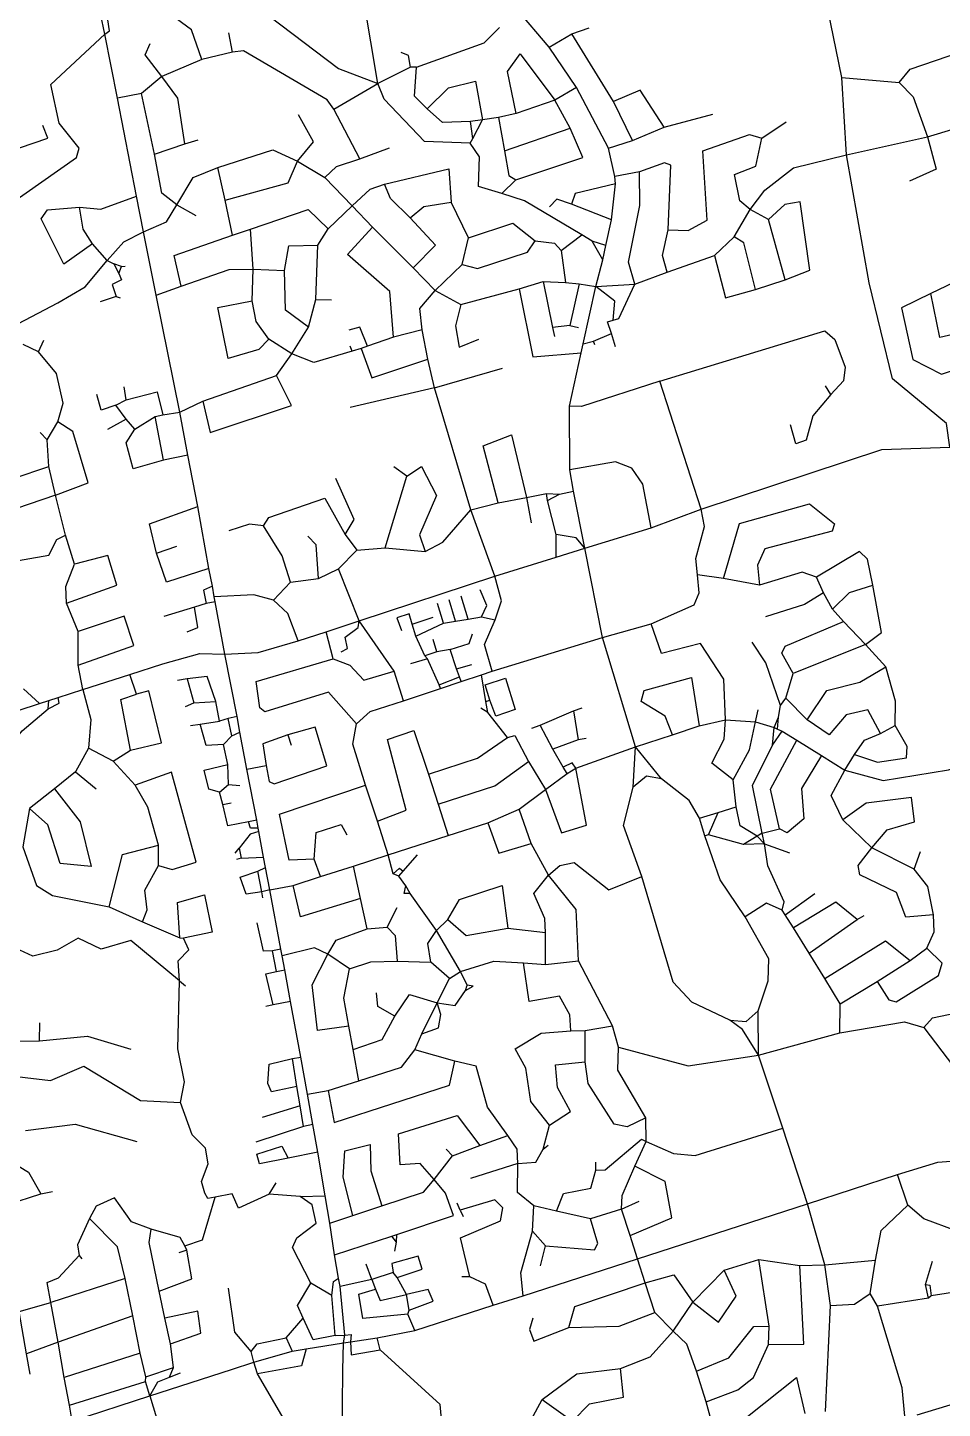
# Model space of a CAD drawing. Header units: metres. Extents: x 609554 to 651406, y 4826501 to 4857446.
# Drawn here: x 630719 to 633423, y 4847618 to 4851698 of the extents above; entities that cross this region are included whole.
import ezdxf

# ---------------------------------------------------------------- set-up
doc = ezdxf.new("R2010")
doc.units = ezdxf.units.M
doc.header["$MEASUREMENT"] = 0

msp = doc.modelspace()

# ---------------------------------------------------------------- linework, layer by layer
for points in [[(630956.6, 4851840.3), (630956.2, 4851860.7), (631051.8, 4851894.8), (631196.6, 4851831.6), (631366.3, 4851783.8), (631638.1, 4851576.5), (631754.6, 4851532.5)], [(630947, 4851678.5), (630961.5, 4851688.2), (630948.1, 4851773.1), (630956.6, 4851840.3)], [(631754.6, 4851532.5), (631712.8, 4851779)], [(630947, 4851678.5), (630934.8, 4851738.9)], [(631233.7, 4851603.4), (631203.7, 4851690.7), (631140.9, 4851737.6), (631097.4, 4851748.1)], [(632261.3, 4851639.9), (632164.9, 4851752.5)], [(633125.7, 4851549.9), (633084.7, 4851752.2)], [(631325, 4851625.3), (631314, 4851682.6)], [(631868.8, 4851580.9), (632069.1, 4851652.5), (632113.6, 4851698.1)], [(632328, 4851679.1), (632378.9, 4851697.1)], [(633295.9, 4851535), (633328, 4851574.6), (633734.4, 4851713.8)], [(630658.2, 4851169.8), (630863.4, 4851314.3), (630871.8, 4851341.4), (630812.2, 4851415.3), (630787.8, 4851529.8), (630947, 4851678.5)], [(630984.6, 4851489.1), (630947, 4851678.5)], [(631115.7, 4851552.7), (631066.8, 4851616.8), (631081.3, 4851650.9)], [(632261.3, 4851639.9), (632328, 4851679.1)], [(632451, 4851479.5), (632328, 4851679.1)], [(631233.7, 4851603.4), (631115.7, 4851552.7)], [(631325, 4851625.3), (631233.7, 4851603.4)], [(631624.2, 4851456.4), (631604.5, 4851484.3), (631357.3, 4851629.4), (631325, 4851625.3)], [(631850.9, 4851580.7), (631844.7, 4851614.8), (631823.2, 4851624.4)], [(632163.7, 4851443.7), (632137.5, 4851568.2), (632175, 4851620.4), (632277.3, 4851483.3)], [(632342, 4851520.5), (632261.3, 4851639.9)], [(631850.9, 4851580.7), (631754.6, 4851532.5)], [(631868.8, 4851580.9), (631850.9, 4851580.7)], [(631900.7, 4851457.3), (631862.9, 4851495.4), (631868.8, 4851580.9)], [(631115.7, 4851552.7), (631055.7, 4851503.4)], [(631183.6, 4851353.8), (631162.7, 4851488.7), (631115.7, 4851552.7)], [(631624.2, 4851456.4), (631754.6, 4851532.5)], [(632027.6, 4851356.2), (631892.2, 4851360.8), (631773.6, 4851486), (631754.6, 4851532.5)], [(631900.7, 4851457.3), (631963.7, 4851519.3), (632043.2, 4851538.9), (632064.3, 4851424.9)], [(632342, 4851520.5), (632277.3, 4851483.3)], [(632435.9, 4851341.2), (632342, 4851520.5)], [(633139.9, 4851321.8), (633125.7, 4851549.9)], [(633125.7, 4851549.9), (633295.9, 4851535)], [(633295.9, 4851535), (633337, 4851492.7), (633379.2, 4851374.7)], [(631055.7, 4851503.4), (630984.6, 4851489.1)], [(631040.9, 4851199.8), (630984.6, 4851489.1)], [(631094.4, 4851323.4), (631055.7, 4851503.4)], [(632277.3, 4851483.3), (632163.7, 4851443.7)], [(632323.3, 4851400.7), (632277.3, 4851483.3)], [(632600.4, 4851403), (632530, 4851512.5), (632451, 4851479.5)], [(632506.8, 4851363.8), (632451, 4851479.5)], [(631517.4, 4851303.4), (631564.7, 4851360.5), (631519.7, 4851439.5)], [(631701.1, 4851309.7), (631624.2, 4851456.4)], [(632027.9, 4851420.4), (631946, 4851417), (631900.7, 4851457.3)], [(632163.7, 4851443.7), (632111.5, 4851432.1)], [(632600.4, 4851403), (632745, 4851442.3)], [(633379.2, 4851374.7), (633543, 4851424.4), (633757, 4851436.3), (633823.3, 4851458.5)], [(630606.8, 4851400.9), (630655, 4851328.7), (630778.9, 4851371.4), (630763.6, 4851408.8)], [(632064.3, 4851424.9), (632027.9, 4851420.4)], [(632034.9, 4851369.9), (632027.9, 4851420.4)], [(632034.9, 4851369.9), (632064.3, 4851424.9)], [(632111.5, 4851432.1), (632064.3, 4851424.9)], [(632111.5, 4851432.1), (632129.2, 4851333.1)], [(632129.2, 4851333.1), (632323.3, 4851400.7)], [(632162.2, 4851247.7), (632360.9, 4851313.8), (632323.3, 4851400.7)], [(632506.8, 4851363.8), (632600.4, 4851403)], [(632889.8, 4851371.4), (632961.6, 4851419.1)], [(631183.6, 4851353.8), (631223.5, 4851366.3)], [(632027.6, 4851356.2), (632034.9, 4851369.9)], [(632120.7, 4851207.6), (632051.8, 4851228.4), (632054.6, 4851316), (632027.6, 4851356.2)], [(632435.9, 4851341.2), (632506.8, 4851363.8)], [(632613, 4851100.5), (632671.7, 4851098.6), (632728, 4851128.7), (632715.3, 4851333.8), (632853.3, 4851381.8), (632889.8, 4851371.4)], [(632855.4, 4851160.1), (632824.7, 4851185.5), (632808.3, 4851263.8), (632872, 4851288.7), (632889.8, 4851371.4)], [(633139.9, 4851321.8), (633379.2, 4851374.7)], [(633379.2, 4851374.7), (633405.3, 4851278.9), (633326.2, 4851243.5)], [(631094.4, 4851323.4), (631183.6, 4851353.8)], [(631160.6, 4851173.7), (631116, 4851208.1), (631094.4, 4851323.4)], [(631281.1, 4851284.3), (631444.4, 4851336.6), (631517.4, 4851303.4)], [(631701.1, 4851309.7), (631789.3, 4851342.2)], [(632129.2, 4851333.1), (632142.1, 4851260.8), (632162.2, 4851247.7)], [(632455.1, 4851257.9), (632435.9, 4851341.2)], [(632855.4, 4851160.1), (632898.5, 4851217.3), (632983.5, 4851283.1), (633139.9, 4851321.8)], [(633445.4, 4850457.8), (633435.8, 4850527.5), (633276.3, 4850659.6), (633207.2, 4850943.5), (633139.9, 4851321.8)], [(631160.6, 4851173.7), (631208.4, 4851254.6), (631281.1, 4851284.3)], [(631302.8, 4851187.9), (631281.1, 4851284.3)], [(631302.8, 4851187.9), (631489, 4851239.4), (631517.4, 4851303.4)], [(631517.4, 4851303.4), (631597.9, 4851254.6)], [(631597.9, 4851254.6), (631632.5, 4851287.1), (631701.1, 4851309.7)], [(631774.2, 4851235.2), (631964, 4851280.7), (631971.4, 4851182)], [(632613, 4851100.5), (632620.2, 4851291.5), (632601.9, 4851298.3), (632527.6, 4851271.7)], [(631597.9, 4851254.6), (631679, 4851171)], [(631679, 4851171), (631731.9, 4851220.2), (631774.2, 4851235.2)], [(631849.7, 4851135.6), (631792.3, 4851192.6), (631774.2, 4851235.2)], [(632120.7, 4851207.6), (632162.2, 4851247.7)], [(632456.9, 4851235.8), (632337.8, 4851207.2), (632326.9, 4851176.2)], [(632445.5, 4851129.8), (632456.9, 4851235.8)], [(632527.6, 4851271.7), (632455.1, 4851257.9)], [(632456.9, 4851235.8), (632455.1, 4851257.9)], [(632514, 4850939.7), (632495.5, 4851004.6), (632529.1, 4851171.7), (632527.6, 4851271.7)], [(630872, 4851167.6), (630935.8, 4851161), (631040.9, 4851199.8)], [(631061.8, 4851094.4), (631040.9, 4851199.8)], [(632357.8, 4851085.3), (632188.4, 4851185.9), (632120.7, 4851207.6)], [(630910.6, 4851059), (630825.7, 4850998.6), (630759.5, 4851132.4), (630777.9, 4851159.1), (630872, 4851167.6)], [(630910.6, 4851059), (630883.5, 4851101.8), (630872, 4851167.6)], [(631061.8, 4851094.4), (631129.2, 4851124), (631160.6, 4851173.7)], [(631160.6, 4851173.7), (631216.3, 4851142.2)], [(631324.7, 4851084.8), (631302.8, 4851187.9)], [(631377.8, 4851102.3), (631548.8, 4851159.8), (631607.7, 4851103.4)], [(631607.7, 4851103.4), (631679, 4851171)], [(631679, 4851171), (631739.1, 4851108.5)], [(631849.7, 4851135.6), (631890, 4851169.5), (631971.4, 4851182)], [(632022, 4851076.6), (631971.4, 4851182)], [(632326.9, 4851176.2), (632284, 4851190.3), (632261.5, 4851168.5)], [(632445.5, 4851129.8), (632326.9, 4851176.2)], [(632808.2, 4851079.6), (632855.4, 4851160.1)], [(632908.8, 4851130.8), (632855.4, 4851160.1)], [(632958.8, 4850952.6), (633031.5, 4850980.7), (633002.5, 4851183), (632957.9, 4851174.6), (632908.8, 4851130.8)], [(631858.8, 4850987.4), (631924.9, 4851054.5), (631849.7, 4851135.6)], [(632022, 4851076.6), (632153.4, 4851119.5), (632219.8, 4851068)], [(632428.1, 4851053.9), (632445.5, 4851129.8)], [(632958.8, 4850952.6), (632908.8, 4851130.8)], [(630953.8, 4851009.7), (631003.2, 4851064.5), (631061.8, 4851094.4)], [(631099.6, 4850906.7), (631061.8, 4851094.4)], [(631172.9, 4850934.1), (631152.7, 4851024.1), (631324.7, 4851084.8)], [(631324.7, 4851084.8), (631377.8, 4851102.3)], [(631385.9, 4850984), (631377.8, 4851102.3)], [(631576.6, 4851055.1), (631607.7, 4851103.4)], [(631800.8, 4850782.8), (631790, 4850918.4), (631664.8, 4851027.1), (631739.1, 4851108.5)], [(631739.1, 4851108.5), (631858.8, 4850987.4)], [(632003.7, 4850998), (632022, 4851076.6)], [(632296.6, 4851038.8), (632357.8, 4851085.3)], [(632387.6, 4851066.6), (632357.8, 4851085.3)], [(632609.7, 4850974.8), (632595.8, 4851024.2), (632613, 4851100.5)], [(632749.5, 4851024.2), (632808.2, 4851079.6)], [(632870.7, 4850923.7), (632836, 4851061.3), (632808.2, 4851079.6)], [(630953.8, 4851009.7), (630910.6, 4851059)], [(631478.9, 4850980.1), (631491.4, 4851053.2), (631576.6, 4851055.1)], [(631571, 4850894.6), (631576.6, 4851055.1)], [(632003.7, 4850998), (632049.1, 4850985.8), (632196.8, 4851034.4), (632219.8, 4851068)], [(632219.8, 4851068), (632276.5, 4851060.3), (632296.6, 4851038.8)], [(632296.6, 4851038.8), (632308.8, 4850944.2)], [(632419.6, 4851011.9), (632387.6, 4851066.6)], [(632428.1, 4851053.9), (632387.6, 4851066.6)], [(632419.6, 4851011.9), (632428.1, 4851053.9)], [(630808.7, 4850884.7), (630888.8, 4850931.7), (630953.8, 4851009.7)], [(630953.8, 4851009.7), (630974.1, 4850999.2)], [(630974.1, 4850999.2), (630988.6, 4850970.8)], [(630996.7, 4850991.6), (630974.1, 4850999.2)], [(630988.6, 4850970.8), (630996.7, 4850991.6)], [(630996.7, 4850991.6), (631007.7, 4850992.4)], [(631923.7, 4850920.5), (632003.7, 4850998)], [(632399.3, 4850932.6), (632419.6, 4851011.9)], [(632609.7, 4850974.8), (632749.5, 4851024.2)], [(632749.5, 4851024.2), (632782.4, 4850899.2), (632870.7, 4850923.7)], [(630988.6, 4850970.8), (630996.7, 4850952.9), (630969.2, 4850938.2), (630981.2, 4850902.8)], [(631172.9, 4850934.1), (631314.5, 4850983.4), (631385.9, 4850984)], [(631383.1, 4850890.6), (631385.9, 4850984)], [(631385.9, 4850984), (631478.9, 4850980.1)], [(631549.4, 4850813), (631481.6, 4850862.7), (631478.9, 4850980.1)], [(631858.8, 4850987.4), (631923.7, 4850920.5)], [(632514, 4850939.7), (632609.7, 4850974.8)], [(632870.7, 4850923.7), (632958.8, 4850952.6)], [(633496.5, 4850869.6), (633482, 4850956.4), (633389.3, 4850911.6)], [(631099.6, 4850906.7), (631172.9, 4850934.1)], [(631885.7, 4850804.4), (631878.9, 4850867.8), (631923.7, 4850920.5)], [(631923.7, 4850920.5), (631999.5, 4850879.1)], [(631999.5, 4850879.1), (632172.2, 4850925.5)], [(632172.2, 4850925.5), (632243.6, 4850947.8)], [(632172.2, 4850925.5), (632212.8, 4850725.4), (632355.8, 4850737.2)], [(632243.6, 4850947.8), (632308.8, 4850944.2)], [(632243.6, 4850947.8), (632270.7, 4850811.4)], [(632308.8, 4850944.2), (632349.9, 4850940.3)], [(632349.9, 4850940.3), (632322.1, 4850817)], [(632349.9, 4850940.3), (632399.3, 4850932.6)], [(632361.8, 4850763.6), (632399.3, 4850932.6)], [(632399.3, 4850932.6), (632514, 4850939.7)], [(632449.7, 4850833.3), (632454.7, 4850889.1), (632399.3, 4850932.6)], [(632449.7, 4850833.3), (632467.3, 4850838.6), (632514, 4850939.7)], [(633389.3, 4850911.6), (633302.9, 4850869.5), (633336.4, 4850716.6), (633420.8, 4850673.8), (633541.8, 4850714.4)], [(633509.6, 4850803.8), (633416.1, 4850781.7), (633389.3, 4850911.6)], [(630652.9, 4850803.1), (630808.7, 4850884.7)], [(630981.2, 4850902.8), (630933.8, 4850887.4)], [(630981.2, 4850902.8), (630992.9, 4850899.6)], [(631169, 4850561.9), (631099.6, 4850906.7)], [(631432.5, 4850777.4), (631402.7, 4850746.9), (631311.8, 4850719.7), (631281.7, 4850870.4), (631383.1, 4850890.6)], [(631432.5, 4850777.4), (631394.3, 4850829), (631383.1, 4850890.6)], [(631549.4, 4850813), (631571, 4850894.6)], [(631571, 4850894.6), (631617.2, 4850893.1)], [(631999.5, 4850879.1), (631983.6, 4850816.2), (631994.6, 4850753.4), (632052.9, 4850777.6)], [(632445, 4850793.6), (632433.6, 4850828.1), (632449.7, 4850833.3)], [(631500, 4850733.9), (631549.4, 4850813)], [(631724.2, 4850756.7), (631701.4, 4850812.7), (631669.1, 4850803.7)], [(631885.7, 4850804.4), (631800.8, 4850782.8)], [(631902, 4850718), (631885.7, 4850804.4)], [(632322.1, 4850817), (632270.7, 4850811.4)], [(632270.7, 4850811.4), (632276.3, 4850785.4)], [(632322.1, 4850817), (632347.2, 4850811.8)], [(632392.2, 4850771.6), (632445, 4850793.6)], [(632456.8, 4850754.4), (632445, 4850793.6)], [(632587.6, 4850652.7), (633075.4, 4850801.5), (633105.4, 4850775.9), (633135.5, 4850694), (633130.7, 4850653.7), (633093.4, 4850613.4)], [(630751.2, 4850739.9), (630706.4, 4850761.5)], [(630751.2, 4850739.9), (630767, 4850774)], [(631500, 4850733.9), (631432.5, 4850777.4)], [(631678.5, 4850741.3), (631672.4, 4850756.6)], [(631704.7, 4850750), (631678.5, 4850741.3)], [(631724.2, 4850756.7), (631704.7, 4850750)], [(631704.7, 4850750), (631737, 4850662.4), (631902, 4850718)], [(631800.8, 4850782.8), (631724.2, 4850756.7)], [(632355.8, 4850737.2), (632361.8, 4850763.6)], [(632361.8, 4850763.6), (632392.2, 4850771.6)], [(632395.9, 4850759.9), (632392.2, 4850771.6)], [(630808.8, 4850533), (630824, 4850587.7), (630804.3, 4850675.5), (630751.2, 4850739.9)], [(631455, 4850669.5), (631500, 4850733.9)], [(631678.5, 4850741.3), (631565.3, 4850707.9), (631500, 4850733.9)], [(631921.5, 4850632.9), (631902, 4850718)], [(632321.4, 4850578.9), (632355.8, 4850737.2)], [(631237.3, 4850594.4), (631455, 4850669.5)], [(631237.3, 4850594.4), (631258.4, 4850501.5), (631499.2, 4850580.9), (631455, 4850669.5)], [(631921.5, 4850632.9), (632123, 4850691.7)], [(631010.7, 4850598.2), (631004.1, 4850636.4)], [(631921.5, 4850632.9), (631672.9, 4850575)], [(632029.4, 4850273.2), (631921.5, 4850632.9)], [(632587.6, 4850652.7), (632356.6, 4850578), (632321.4, 4850578.9)], [(632710.2, 4850274.6), (632587.6, 4850652.7)], [(633093.4, 4850613.4), (633077.8, 4850638.9)], [(630980.2, 4850581.9), (630936.1, 4850567.4), (630923.7, 4850613.3)], [(630980.2, 4850581.9), (631010.7, 4850598.2)], [(631010.5, 4850540.4), (630980.2, 4850581.9)], [(631010.7, 4850598.2), (631101.9, 4850621.8), (631119.1, 4850553.4)], [(631169, 4850561.9), (631237.3, 4850594.4)], [(633093.4, 4850613.4), (633040.7, 4850550.4), (633020.9, 4850478.4), (632990, 4850468.1), (632974.4, 4850524.4)], [(631010.5, 4850540.4), (630955.4, 4850510.4)], [(631035.9, 4850511.2), (631010.5, 4850540.4)], [(631035.9, 4850511.2), (631096.1, 4850548.9)], [(631096.1, 4850548.9), (631119.1, 4850553.4)], [(631120.9, 4850419.6), (631096.1, 4850548.9)], [(631119.1, 4850553.4), (631169, 4850561.9)], [(631192.6, 4850434.5), (631169, 4850561.9)], [(632322.1, 4850391.1), (632321.4, 4850578.9)], [(630776.6, 4850479.7), (630756.4, 4850501.7)], [(630776.6, 4850479.7), (630808.8, 4850533)], [(630801.7, 4850315.9), (630898.5, 4850353.1), (630852.8, 4850504.4), (630808.8, 4850533)], [(631120.9, 4850419.6), (631031.6, 4850393.7), (631010.7, 4850471.1), (631035.9, 4850511.2)], [(630781.5, 4850400.7), (630776.6, 4850479.7)], [(632110.4, 4850293.6), (632065.4, 4850461.9), (632149.3, 4850494.5), (632193.4, 4850309.1)], [(631192.6, 4850434.5), (631120.9, 4850419.6)], [(631222.2, 4850282.5), (631192.6, 4850434.5)], [(632710.2, 4850274.6), (633244.4, 4850451.6), (633445.4, 4850457.8)], [(630801.7, 4850315.9), (630646.2, 4850263.4), (630623.3, 4850319.5), (630676.5, 4850365.3), (630781.5, 4850400.7)], [(630801.7, 4850315.9), (630781.5, 4850400.7)], [(631839.9, 4850372.3), (631802.1, 4850400.3)], [(631839.9, 4850372.3), (631883.9, 4850400.5), (631927.4, 4850315), (631877.1, 4850199.2), (631894.3, 4850149.8)], [(632562.6, 4850219.5), (632537.9, 4850349), (632505.1, 4850396.3), (632456.5, 4850414.4), (632322.1, 4850391.1)], [(632332.5, 4850327.9), (632322.1, 4850391.1)], [(631658.3, 4850199.9), (631684.5, 4850244.1), (631630.1, 4850365.5)], [(631776.4, 4850160.3), (631839.9, 4850372.3)], [(630831.4, 4850197.9), (630801.7, 4850315.9)], [(631416.6, 4850225.2), (631432.4, 4850250.3), (631597.8, 4850307.7), (631658.3, 4850199.9)], [(632110.4, 4850293.6), (632193.4, 4850309.1)], [(632193.4, 4850309.1), (632253.1, 4850320.8)], [(632193.4, 4850309.1), (632207.8, 4850234.9)], [(632253.1, 4850320.8), (632291.3, 4850319.4)], [(632255.7, 4850300), (632253.1, 4850320.8)], [(632255.7, 4850300), (632291.3, 4850319.4)], [(632281.8, 4850199.8), (632255.7, 4850300)], [(632291.3, 4850319.4), (632332.5, 4850327.9)], [(632366.8, 4850159.9), (632332.5, 4850327.9)], [(631100.4, 4850145.1), (631079.1, 4850231.2), (631222.2, 4850282.5)], [(631254.9, 4850099.7), (631222.2, 4850282.5)], [(631894.3, 4850149.8), (631946.3, 4850177.2), (632029.4, 4850273.2)], [(632029.4, 4850273.2), (632110.4, 4850293.6)], [(632099.8, 4850077), (632029.4, 4850273.2)], [(632562.6, 4850219.5), (632710.2, 4850274.6)], [(632699.5, 4850080.6), (632694.7, 4850128.9), (632719.7, 4850223.5), (632710.2, 4850274.6)], [(632776.2, 4850069.7), (632823.2, 4850232.8), (633030.2, 4850290.8), (633104, 4850231.3), (633097.7, 4850209.4), (632898.7, 4850157.4), (632877, 4850109.7), (632882.2, 4850050.2)], [(631416.6, 4850225.2), (631374.8, 4850230.2), (631314.1, 4850210.7)], [(631496.4, 4850059.6), (631471.5, 4850137), (631416.6, 4850225.2)], [(632366.8, 4850159.9), (632562.6, 4850219.5)], [(630618.2, 4850110.3), (630782.3, 4850139.3), (630805.2, 4850185.5), (630831.4, 4850197.9)], [(630857.4, 4850112.5), (630831.4, 4850197.9)], [(631579, 4850070.2), (631572.5, 4850169.4), (631547.1, 4850194.7)], [(631658.3, 4850199.9), (631692.5, 4850153.6)], [(632281.2, 4850133.4), (632281.8, 4850199.8)], [(632366.8, 4850159.9), (632340.9, 4850190.4), (632281.8, 4850199.8)], [(630834, 4849997.1), (630982.5, 4850050.3), (630955.8, 4850138.1), (630857.4, 4850112.5)], [(631100.4, 4850145.1), (631160.1, 4850165.2)], [(631254.9, 4850099.7), (631129.8, 4850059.1), (631100.4, 4850145.1)], [(631638.4, 4850098.8), (631692.5, 4850153.6)], [(631692.5, 4850153.6), (631776.4, 4850160.3)], [(631776.4, 4850160.3), (631894.3, 4850149.8)], [(632099.8, 4850077), (632281.2, 4850133.4)], [(632281.2, 4850133.4), (632366.8, 4850159.9)], [(632418.6, 4849895.8), (632366.8, 4850159.9)], [(633217.5, 4850050), (633202.1, 4850127.4), (633178, 4850149.3), (633050.7, 4850074)], [(630834, 4849997.1), (630832.4, 4850046.7), (630857.4, 4850112.5)], [(631265.4, 4850047.4), (631254.9, 4850099.7)], [(631579, 4850070.2), (631638.4, 4850098.8)], [(631699.4, 4849945.3), (631638.4, 4850098.8)], [(631446.1, 4850006.1), (631496.4, 4850059.6)], [(631496.4, 4850059.6), (631579, 4850070.2)], [(631699.4, 4849945.3), (632099.8, 4850077)], [(632101.2, 4849948), (632120.3, 4850003.6), (632099.8, 4850077)], [(632562.3, 4849936.5), (632689.6, 4849992.2), (632704.2, 4850028.1), (632699.5, 4850080.6)], [(632776.2, 4850069.7), (632699.5, 4850080.6)], [(632882.2, 4850050.2), (632776.2, 4850069.7)], [(633050.7, 4850074), (633008.7, 4850088.8), (632882.2, 4850050.2)], [(633071.6, 4850028), (633050.7, 4850074)], [(631265.4, 4850047.4), (631238.9, 4850035.2), (631247.3, 4849996.4)], [(631270.9, 4850015.5), (631265.4, 4850047.4)], [(631446.1, 4850006.1), (631387.8, 4850022.1), (631270.9, 4850015.5)], [(631273.3, 4850001.3), (631270.9, 4850015.5)], [(632021.9, 4849949.7), (632000.9, 4850017.7)], [(632060.8, 4849956.5), (632076.5, 4849990.7), (632057.4, 4850036.1)], [(633071.6, 4850028), (633015.5, 4849992.7), (632900.9, 4849956.6)], [(633098.6, 4849978.9), (633071.6, 4850028)], [(633098.6, 4849978.9), (633148.7, 4850028.9), (633217.5, 4850050)], [(633195.6, 4849875.3), (633243.5, 4849910.7), (633217.5, 4850050)], [(630868.6, 4849913.2), (630834, 4849997.1)], [(631212.3, 4849985.3), (631121.3, 4849958.1)], [(631190.7, 4849912.7), (631222.3, 4849925.6), (631212.3, 4849985.3)], [(631247.3, 4849996.4), (631212.3, 4849985.3)], [(631273.3, 4850001.3), (631247.3, 4849996.4)], [(631302.4, 4849846.5), (631273.3, 4850001.3)], [(631519.1, 4849885.6), (631488.1, 4849966.1), (631446.1, 4850006.1)], [(631948.7, 4849937.9), (631930.4, 4849995.7)], [(631984.3, 4849944.1), (631965.5, 4850007.3)], [(633130.9, 4849943.3), (633098.6, 4849978.9)], [(630868.8, 4849814.1), (631033.2, 4849872.2), (631005, 4849959.1), (630868.6, 4849913.2)], [(631601.7, 4849912.4), (631699.4, 4849945.3)], [(631646, 4849853.6), (631664.3, 4849863.2), (631658.2, 4849896.3), (631696.7, 4849925.5), (631699.4, 4849945.3)], [(631802.2, 4849796.2), (631699.4, 4849945.3)], [(631856, 4849934.7), (631846.7, 4849965.7), (631810.2, 4849954), (631824.1, 4849916.5)], [(631856, 4849934.7), (631918.3, 4849955.4)], [(631866.5, 4849899.5), (631856, 4849934.7)], [(631866.5, 4849899.5), (631948.7, 4849937.9)], [(631948.7, 4849937.9), (631984.3, 4849944.1)], [(631984.3, 4849944.1), (632021.9, 4849949.7)], [(632021.9, 4849949.7), (632060.8, 4849956.5)], [(632060.8, 4849956.5), (632101.2, 4849948)], [(632091.9, 4849795.8), (632069.6, 4849874.5), (632101.2, 4849948)], [(632418.6, 4849895.8), (632562.3, 4849936.5)], [(632782.4, 4849652.2), (632777.3, 4849772.6), (632708.3, 4849877.7), (632593.3, 4849848.7), (632562.3, 4849936.5)], [(632981.9, 4849789.3), (632949, 4849849.1), (632958.9, 4849870.4), (633130.9, 4849943.3)], [(633195.6, 4849875.3), (633130.9, 4849943.3)], [(630868.8, 4849814.1), (630868.6, 4849913.2)], [(631519.1, 4849885.6), (631601.7, 4849912.4)], [(631621.9, 4849833), (631601.7, 4849912.4)], [(631893.6, 4849841.8), (631866.5, 4849899.5)], [(631929.1, 4849853.7), (631918.2, 4849889.5)], [(631967.8, 4849859.9), (632024.2, 4849877.6), (632033.8, 4849906.6)], [(632091.9, 4849795.8), (632418.6, 4849895.8)], [(632515.9, 4849572.3), (632418.6, 4849895.8)], [(631118.7, 4849818.3), (631228, 4849848), (631302.4, 4849846.5)], [(631302.4, 4849846.5), (631401.1, 4849851.1), (631519.1, 4849885.6)], [(631929.1, 4849853.7), (631893.6, 4849841.8)], [(631967.8, 4849859.9), (631929.1, 4849853.7)], [(631987.2, 4849802.7), (631967.8, 4849859.9)], [(632945.1, 4849695.2), (632901.4, 4849821.3), (632861.1, 4849881.9)], [(633195.6, 4849875.3), (632981.9, 4849789.3)], [(633255.8, 4849809.4), (633195.6, 4849875.3)], [(630882, 4849742), (630868.8, 4849814.1)], [(631021.6, 4849786.7), (631118.7, 4849818.3)], [(631338.5, 4849662.3), (631302.4, 4849846.5)], [(631691.4, 4849640.4), (631608.9, 4849734.6), (631420.8, 4849676.4), (631405.8, 4849687.4), (631394.8, 4849765.5), (631621.9, 4849833)], [(631621.9, 4849833), (631671.8, 4849814), (631713.1, 4849770), (631802.2, 4849796.2)], [(631900.8, 4849833), (631850.6, 4849817.6)], [(631900.8, 4849833), (631893.6, 4849841.8)], [(631935.9, 4849755.9), (631900.8, 4849833)], [(631987.2, 4849802.7), (632032.6, 4849816.2)], [(633023.3, 4849652.4), (633082.2, 4849739.2), (633179, 4849764.1), (633255.8, 4849809.4)], [(633283.7, 4849635.8), (633285, 4849707.2), (633255.8, 4849809.4)], [(630882, 4849742), (631021.6, 4849786.7)], [(631041.1, 4849728.5), (631021.6, 4849786.7)], [(631191.1, 4849773.2), (631162.6, 4849768.3)], [(631275.1, 4849706.8), (631249.9, 4849780.1), (631191.1, 4849773.2)], [(631191.1, 4849773.2), (631210.4, 4849702.2)], [(631829.9, 4849708.5), (631802.2, 4849796.2)], [(631935.9, 4849755.9), (631995.8, 4849779.1)], [(631939.3, 4849745.4), (632000.6, 4849765.4)], [(631995.8, 4849779.1), (631987.2, 4849802.7)], [(632000.6, 4849765.4), (631995.8, 4849779.1)], [(632000.6, 4849765.4), (632060.5, 4849784.9)], [(632060.5, 4849784.9), (632091.9, 4849795.8)], [(632073.4, 4849706.9), (632060.5, 4849784.9)], [(632085.3, 4849710.3), (632071.3, 4849755.9), (632132, 4849775.1), (632160.7, 4849683.1), (632103.4, 4849663.1), (632085.3, 4849710.3)], [(632625.6, 4849608.3), (632603.5, 4849663.4), (632533, 4849706.8), (632541.3, 4849738.9), (632681.3, 4849777), (632704, 4849634.4)], [(632960.2, 4849716.7), (632981.9, 4849789.3)], [(630754.4, 4849700.8), (630706.8, 4849744)], [(630809.4, 4849718.1), (630882, 4849742)], [(630882, 4849742), (630906.3, 4849653.8), (630898.7, 4849568.7)], [(631023.5, 4849562.3), (630994.8, 4849712.2), (631041.1, 4849728.5)], [(631023.5, 4849562.3), (631114.6, 4849584.6), (631077.2, 4849738.2), (631041.1, 4849728.5)], [(631829.9, 4849708.5), (631939.3, 4849745.4)], [(631939.3, 4849745.4), (631935.9, 4849755.9)], [(630691.5, 4849680.1), (630754.4, 4849700.8)], [(630702.5, 4849619.5), (630780.2, 4849684.6)], [(630754.4, 4849700.8), (630781.6, 4849709.5)], [(630780.2, 4849684.6), (630811.9, 4849701.9), (630809.4, 4849718.1)], [(630780.2, 4849684.6), (630781.6, 4849709.5)], [(630781.6, 4849709.5), (630809.4, 4849718.1)], [(631185.7, 4849691.9), (631210.4, 4849702.2)], [(631210.4, 4849702.2), (631275.1, 4849706.8)], [(631286, 4849648.3), (631275.1, 4849706.8)], [(631691.4, 4849640.4), (631731.6, 4849676.8), (631829.9, 4849708.5)], [(632079.6, 4849674.4), (632059.2, 4849686.4)], [(632073.4, 4849706.9), (632085.3, 4849710.3)], [(632079.6, 4849674.4), (632073.4, 4849706.9)], [(632332.7, 4849679.1), (632358.2, 4849687.9)], [(632938.5, 4849659.8), (632945.1, 4849695.2)], [(632945.1, 4849695.2), (632960.2, 4849716.7)], [(633023.3, 4849652.4), (632960.2, 4849716.7)], [(631229, 4849639.4), (631286, 4849648.3)], [(631312.3, 4849655.9), (631286, 4849648.3)], [(631338.5, 4849662.3), (631312.3, 4849655.9)], [(631323, 4849604.8), (631312.3, 4849655.9)], [(631346.4, 4849615.5), (631338.5, 4849662.3)], [(632137.7, 4849599.9), (632079.6, 4849674.4)], [(632233.8, 4849636.7), (632332.7, 4849679.1)], [(632332.7, 4849679.1), (632346.8, 4849593.5)], [(632704, 4849634.4), (632782.4, 4849652.2)], [(632805.1, 4849475.5), (632741.5, 4849524), (632777.8, 4849595.5), (632782.4, 4849652.2)], [(632782.4, 4849652.2), (632871.3, 4849646.8)], [(632805.1, 4849475.5), (632853, 4849563.3), (632871.3, 4849646.8)], [(632871.3, 4849646.8), (632879.1, 4849682)], [(632871.3, 4849646.8), (632925.6, 4849629.7)], [(632925.6, 4849629.7), (632938.5, 4849659.8)], [(632935.9, 4849625.3), (632938.5, 4849659.8)], [(633240.1, 4849612.2), (633203.2, 4849682.2), (633138.6, 4849667), (633088.4, 4849607.9), (633023.3, 4849652.4)], [(631168.1, 4848880.8), (631023.8, 4849000.4), (630936.2, 4848974.8), (630869, 4849006.9), (630806.7, 4848971.5), (630734.6, 4848954.3), (630696.1, 4848971.7), (630648.9, 4849029.9), (630665.5, 4849070.9), (630634, 4849163.1), (630556.2, 4849245.4), (630537.2, 4849333.8), (630559.8, 4849379), (630566.1, 4849451.5), (630702.5, 4849619.5)], [(631200.4, 4849635.2), (631229, 4849639.4)], [(631298, 4849579.7), (631246.6, 4849576.9), (631229, 4849639.4)], [(631298, 4849579.7), (631323, 4849604.8)], [(631323, 4849604.8), (631346.4, 4849615.5)], [(631366.9, 4849507), (631346.4, 4849615.5)], [(631488.6, 4849608.5), (631414, 4849581.4), (631424.1, 4849517.7)], [(631424.1, 4849517.7), (631433.5, 4849470.3), (631447.6, 4849463.5), (631603.6, 4849516.8), (631569, 4849630.3), (631488.6, 4849608.5)], [(631488.6, 4849608.5), (631498.6, 4849578)], [(631717.8, 4849459.5), (631680.2, 4849580.3), (631691.4, 4849640.4)], [(631753.1, 4849353.1), (631838.4, 4849385.4), (631783.2, 4849594.5), (631860.7, 4849620.5), (631904.4, 4849491.5)], [(632137.7, 4849599.9), (632159.3, 4849606.4), (632199.9, 4849529.3)], [(632209.8, 4849627.8), (632233.8, 4849636.7)], [(632272.2, 4849566), (632233.8, 4849636.7)], [(632515.9, 4849572.3), (632625.6, 4849608.3)], [(632625.6, 4849608.3), (632704, 4849634.4)], [(632920.9, 4849577.9), (632925.6, 4849629.7)], [(632920.9, 4849577.9), (632949.5, 4849618.8)], [(632925.6, 4849629.7), (632935.9, 4849625.3)], [(632935.9, 4849625.3), (632949.5, 4849618.8)], [(632949.5, 4849618.8), (632993, 4849592.6)], [(633163.7, 4849550.2), (633231.7, 4849527.2), (633317.7, 4849539.9), (633319.3, 4849573.4), (633283.7, 4849635.8)], [(633163.7, 4849550.2), (633193.3, 4849592), (633240.1, 4849612.2)], [(633240.1, 4849612.2), (633283.7, 4849635.8)], [(630898.7, 4849568.7), (630860.8, 4849498.5)], [(630971.7, 4849530.7), (630898.7, 4849568.7)], [(630971.7, 4849530.7), (631023.5, 4849562.3)], [(631310.6, 4849520.1), (631298, 4849579.7)], [(631904.4, 4849491.5), (632049.5, 4849539), (632137.7, 4849599.9)], [(632346.8, 4849593.5), (632272.2, 4849566)], [(632302.7, 4849512.6), (632272.2, 4849566)], [(632340.1, 4849509.8), (632515.9, 4849572.3)], [(632369.8, 4849597), (632346.8, 4849593.5)], [(632509.5, 4849453.5), (632515.9, 4849572.3)], [(632592.5, 4849478.4), (632515.9, 4849572.3)], [(632890.5, 4849317.5), (632862.1, 4849458.3), (632920.9, 4849577.9)], [(632941.4, 4849330.5), (632914.8, 4849447.3), (632993, 4849592.6)], [(632993, 4849592.6), (633066.1, 4849547)], [(631036.7, 4849459.1), (630971.7, 4849530.7)], [(631932.8, 4849402.9), (632100, 4849457.7), (632199.9, 4849529.3)], [(632199.9, 4849529.3), (632250, 4849446.6)], [(632340.1, 4849509.8), (632328.9, 4849525.5), (632302.7, 4849512.6)], [(633066.1, 4849547), (633007, 4849449.5), (633013.6, 4849359.6), (632964.7, 4849318.2), (632941.4, 4849330.5)], [(633066.1, 4849547), (633135.1, 4849503.9)], [(633135.1, 4849503.9), (633163.7, 4849550.2)], [(633135.1, 4849503.9), (633248.7, 4849472.8), (633441.8, 4849504.9), (633539.5, 4849537.3)], [(630860.8, 4849498.5), (630798.6, 4849448.4)], [(630860.8, 4849498.5), (630922, 4849448.8)], [(631105.9, 4849221.8), (631146.3, 4849210.2), (631217.8, 4849231.9), (631144.8, 4849497.8), (631036.7, 4849459.1)], [(631286.8, 4849439.1), (631255.1, 4849447.4), (631240.7, 4849503.4), (631310.6, 4849520.1)], [(631313.1, 4849461.2), (631310.6, 4849520.1)], [(631366.9, 4849507), (631424.1, 4849517.7)], [(631396.5, 4849355.7), (631366.9, 4849507)], [(631904.4, 4849491.5), (631932.8, 4849402.9)], [(632250, 4849446.6), (632297.8, 4849318.4), (632371.7, 4849340.7), (632340.1, 4849509.8)], [(632250, 4849446.6), (632313.8, 4849493.5)], [(632313.8, 4849493.5), (632302.7, 4849512.6)], [(632313.8, 4849493.5), (632340.1, 4849509.8)], [(632592.5, 4849478.4), (632548.6, 4849486.2), (632509.5, 4849453.5)], [(633128.6, 4849357.4), (633094.8, 4849429), (633135.1, 4849503.9)], [(630798.6, 4849448.4), (630725, 4849390.3)], [(630798.6, 4849448.4), (630874.9, 4849350.8), (630906.7, 4849218.9), (630815.5, 4849227.6), (630778.7, 4849342.3), (630725, 4849390.3)], [(631106.3, 4849282.2), (631074.7, 4849394.8), (631036.7, 4849459.1)], [(631286.8, 4849439.1), (631313.1, 4849461.2)], [(631296.2, 4849402.1), (631286.8, 4849439.1)], [(631313.1, 4849461.2), (631346.2, 4849458.5)], [(631566.2, 4849240.5), (631492.7, 4849237.9), (631463.7, 4849373.8), (631717.8, 4849459.5)], [(631753.1, 4849353.1), (631717.8, 4849459.5)], [(632172.5, 4849388), (632250, 4849446.6)], [(632535.2, 4849189.4), (632480.3, 4849340.6), (632509.5, 4849453.5)], [(632704.9, 4849361.7), (632674.6, 4849413.6), (632592.5, 4849478.4)], [(632814, 4849395.1), (632805.1, 4849475.5)], [(631296.2, 4849402.1), (631320.7, 4849406.9)], [(631371.6, 4849350.8), (631311.2, 4849339.3), (631296.2, 4849402.1)], [(631932.8, 4849402.9), (631962.4, 4849311)], [(633214.7, 4849273.9), (633259.9, 4849327.5), (633341.2, 4849350.7), (633331.7, 4849422.9), (633198, 4849406), (633128.6, 4849357.4)], [(630725, 4849390.3), (630705.3, 4849277.2), (630745.4, 4849163.2), (630792.3, 4849133.3), (630960.6, 4849099.9)], [(632079.5, 4849347.8), (632172.5, 4849388)], [(632207.8, 4849287.4), (632172.5, 4849388)], [(632704.9, 4849361.7), (632760.7, 4849378.8)], [(632721.5, 4849309.4), (632704.9, 4849361.7)], [(632731.8, 4849312.3), (632760.7, 4849378.8)], [(632760.7, 4849378.8), (632814, 4849395.1)], [(632876.2, 4849308.4), (632825.1, 4849338.8), (632814, 4849395.1)], [(633214.7, 4849273.9), (633128.6, 4849357.4)], [(631402.9, 4849322), (631377, 4849314.6), (631344.6, 4849273.6)], [(631396.5, 4849355.7), (631371.6, 4849350.8)], [(631401.1, 4849332.4), (631377.9, 4849332.2), (631371.6, 4849350.8)], [(631401.1, 4849332.4), (631396.5, 4849355.7)], [(631402.9, 4849322), (631401.1, 4849332.4)], [(631416.4, 4849247), (631402.9, 4849322)], [(631566.2, 4849240.5), (631571.9, 4849319.3), (631646.4, 4849343), (631663.2, 4849312.9)], [(631784.7, 4849253.4), (631753.1, 4849353.1)], [(631962.4, 4849311), (632079.5, 4849347.8)], [(632079.5, 4849347.8), (632112.3, 4849258.2), (632207.8, 4849287.4)], [(632890.5, 4849317.5), (632876.2, 4849308.4)], [(632890.5, 4849317.5), (632941.4, 4849330.5)], [(632897, 4849286.5), (632890.5, 4849317.5)], [(630960.6, 4849099.9), (630999.8, 4849254.1), (631106.3, 4849282.2)], [(631105.9, 4849221.8), (631106.3, 4849282.2)], [(631784.7, 4849253.4), (631962.4, 4849311)], [(632259, 4849193.8), (632207.8, 4849287.4)], [(632731.8, 4849312.3), (632721.5, 4849309.4)], [(632840.2, 4849070.2), (632766.8, 4849179.8), (632721.5, 4849309.4)], [(632835.3, 4849284.4), (632731.8, 4849312.3)], [(632876.2, 4849308.4), (632835.3, 4849284.4)], [(632897, 4849286.5), (632835.3, 4849284.4)], [(632897, 4849286.5), (632876.2, 4849308.4)], [(632897, 4849286.5), (632970.9, 4849259.8)], [(632949.4, 4849089.7), (632956, 4849114.7), (632907.5, 4849221.2), (632897, 4849286.5)], [(631332.6, 4849258.3), (631344.6, 4849273.6)], [(631350, 4849243.7), (631336.9, 4849239.3)], [(631344.6, 4849273.6), (631350, 4849243.7)], [(631350, 4849243.7), (631416.4, 4849247)], [(631422.2, 4849216.1), (631416.4, 4849247)], [(631585, 4849189.5), (631566.2, 4849240.5)], [(631682.4, 4849219.9), (631784.7, 4849253.4)], [(631799.7, 4849197.2), (631784.7, 4849253.4)], [(631829.3, 4849205.4), (631871.8, 4849253.2)], [(633396.7, 4849076.3), (633315.3, 4849069), (633287.8, 4849142.1), (633179, 4849194.6), (633174.2, 4849221.6), (633214.7, 4849273.9)], [(633340.3, 4849211.5), (633214.7, 4849273.9)], [(633340.3, 4849211.5), (633358.9, 4849262.9)], [(631059, 4849055.8), (631072.8, 4849091.5), (631065.6, 4849149.6), (631105.9, 4849221.8)], [(631411.8, 4849144.4), (631364.9, 4849137.1), (631347.9, 4849187.2), (631400.1, 4849205.6)], [(631400.1, 4849205.6), (631422.2, 4849216.1)], [(631411.8, 4849144.4), (631400.1, 4849205.6)], [(631435, 4849150.3), (631422.2, 4849216.1)], [(631585, 4849189.5), (631682.4, 4849219.9)], [(631703.4, 4849125), (631682.4, 4849219.9)], [(631799.7, 4849197.2), (631818.9, 4849214.5), (631829.3, 4849205.4)], [(631816.9, 4849190.8), (631799.7, 4849197.2)], [(631816.9, 4849190.8), (631829.3, 4849205.4)], [(632259, 4849193.8), (632292, 4849222), (632335, 4849231), (632437.4, 4849150.6), (632535.2, 4849189.4)], [(633396.7, 4849076.3), (633380.4, 4849159.5), (633340.3, 4849211.5)], [(631435, 4849150.3), (631504.4, 4849163.3)], [(631504.4, 4849163.3), (631585, 4849189.5)], [(631703.4, 4849125), (631526.1, 4849070.5), (631504.4, 4849163.3)], [(631837.4, 4849161.6), (631816.9, 4849190.8)], [(631849.9, 4849139.2), (631831.9, 4849139.6), (631837.4, 4849161.6)], [(631849.9, 4849139.2), (631837.4, 4849161.6)], [(631961.2, 4849062.6), (631996, 4849122), (632122.3, 4849163.3), (632138.9, 4849036.5)], [(632250.1, 4849024.4), (632248.4, 4849065.8), (632215.5, 4849139.1), (632259, 4849193.8)], [(632347.3, 4848940), (632340.6, 4849092.5), (632259, 4849193.8)], [(632794.8, 4848765), (632682.8, 4848818.7), (632627.3, 4848876.9), (632535.2, 4849189.4)], [(631168.6, 4849008.7), (631162.4, 4849112.9), (631242.4, 4849135), (631264.5, 4849025.1), (631179.5, 4849007.7)], [(631435, 4849150.3), (631411.8, 4849144.4)], [(631414.9, 4849126), (631411.8, 4849144.4)], [(631468.1, 4848974.8), (631435, 4849150.3)], [(631722.8, 4849035), (631703.4, 4849125)], [(631927.6, 4849030.2), (631849.9, 4849139.2)], [(632958.3, 4849076.6), (633046.3, 4849138.9)], [(633171.5, 4849062.3), (633108.7, 4849113.7), (632983.1, 4849037.8)], [(630960.6, 4849099.9), (631059, 4849055.8)], [(631782.3, 4849040.3), (631811.4, 4849098.1)], [(632949.4, 4849089.7), (632903, 4849110.3), (632840.2, 4849070.2)], [(632958.3, 4849076.6), (632949.4, 4849089.7)], [(632983.1, 4849037.8), (632958.3, 4849076.6)], [(633171.5, 4849062.3), (633191.7, 4849074)], [(633376.9, 4848978), (633398.8, 4849026.1), (633396.7, 4849076.3)], [(631059, 4849055.8), (631168.6, 4849008.7)], [(631443.4, 4848969.7), (631416.9, 4848969.3), (631397.3, 4849053)], [(631606.6, 4848959.7), (631630.9, 4849001.7), (631722.8, 4849035)], [(631722.8, 4849035), (631782.3, 4849040.3)], [(631782.3, 4849040.3), (631806, 4849015.5), (631812, 4848939.1)], [(631927.6, 4849030.2), (631961.2, 4849062.6)], [(631961.2, 4849062.6), (632015.8, 4849015.1), (632138.9, 4849036.5)], [(632138.9, 4849036.5), (632250.1, 4849024.4)], [(632878.5, 4848792.8), (632908.2, 4848881.3), (632910, 4848946.5), (632840.2, 4849070.2)], [(633029.3, 4848962.6), (632983.1, 4849037.8)], [(633029.3, 4848962.6), (633171.5, 4849062.3)], [(631168.1, 4848880.8), (631164.5, 4848940.1), (631195.7, 4848972.7), (631179.5, 4849007.7)], [(631168.6, 4849008.7), (631179.5, 4849007.7)], [(631911.1, 4848936.1), (631902, 4848991.7), (631927.6, 4849030.2)], [(631998.7, 4848909.3), (631927.6, 4849030.2)], [(632249.6, 4848929.2), (632250.1, 4849024.4)], [(633075.7, 4848887.8), (633254.8, 4848999.3), (633328.3, 4848941.1)], [(631468.1, 4848974.8), (631443.4, 4848969.7)], [(631455.2, 4848908.5), (631443.4, 4848969.7)], [(631471.9, 4848955.6), (631468.1, 4848974.8)], [(631606.6, 4848959.7), (631567.4, 4848979), (631471.9, 4848955.6)], [(631479.7, 4848913.5), (631471.9, 4848955.6)], [(631668.5, 4848746.9), (631575.8, 4848735), (631560.4, 4848869.1), (631606.6, 4848959.7)], [(631671.1, 4848916.5), (631606.6, 4848959.7)], [(633075.7, 4848887.8), (633029.3, 4848962.6)], [(633230.7, 4848878.9), (633264.9, 4848824.8), (633286.6, 4848818.9), (633412.2, 4848896.6), (633422.6, 4848933.9), (633376.9, 4848978)], [(633328.3, 4848941.1), (633376.9, 4848978)], [(631445.4, 4848810.1), (631423.5, 4848901.9), (631455.2, 4848908.5)], [(631455.2, 4848908.5), (631479.7, 4848913.5)], [(631496.2, 4848820.3), (631479.7, 4848913.5)], [(631668.5, 4848746.9), (631654.3, 4848829.7), (631671.1, 4848916.5)], [(631671.1, 4848916.5), (631733.4, 4848937.6), (631812, 4848939.1)], [(631812, 4848939.1), (631911.1, 4848936.1)], [(631966.6, 4848887.8), (631911.1, 4848936.1)], [(631966.6, 4848887.8), (631998.7, 4848909.3)], [(631998.7, 4848909.3), (632097.6, 4848939.3), (632184.7, 4848934.1)], [(632018.3, 4848868.4), (631998.7, 4848909.3)], [(632325.3, 4848733.2), (632321.5, 4848780.4), (632291.8, 4848836.2), (632202.1, 4848820.1), (632184.7, 4848934.1)], [(632184.7, 4848934.1), (632249.6, 4848929.2)], [(632249.6, 4848929.2), (632347.3, 4848940)], [(632448.4, 4848747.9), (632347.3, 4848940)], [(633230.7, 4848878.9), (633328.3, 4848941.1)], [(631171.4, 4848521.9), (631183.2, 4848583.1), (631163.2, 4848680.2), (631168.1, 4848880.8)], [(631168.1, 4848880.8), (631185.6, 4848866.7)], [(631929.4, 4848815.8), (631966.6, 4848887.8)], [(632013.7, 4848852.8), (632036.6, 4848865.1), (632018.3, 4848868.4)], [(632013.7, 4848852.8), (632018.3, 4848868.4)], [(633121.2, 4848813), (633075.7, 4848887.8)], [(633121.2, 4848813), (633230.7, 4848878.9)], [(631804.6, 4848777), (631754.5, 4848805.8), (631750.5, 4848845.7)], [(631804.6, 4848777), (631848.4, 4848841.3), (631929.4, 4848815.8)], [(631929.4, 4848815.8), (631983.3, 4848808.5), (632013.7, 4848852.8)], [(631445.4, 4848810.1), (631423.8, 4848805.8)], [(631496.2, 4848820.3), (631445.4, 4848810.1)], [(631527, 4848656), (631496.2, 4848820.3)], [(631884.9, 4848725.1), (631929.4, 4848815.8)], [(631884.9, 4848725.1), (631933.4, 4848742.8), (631940.3, 4848782.1), (631929.4, 4848815.8)], [(632794.8, 4848765), (632843.7, 4848761.1), (632878.5, 4848792.8)], [(632879.5, 4848661.8), (632878.5, 4848792.8)], [(633119.9, 4848727.6), (633121.2, 4848813)], [(633368.3, 4848743), (633394.2, 4848772.4), (633489, 4848791.9)], [(630754.3, 4848704), (630755.2, 4848757)], [(631681.3, 4848678.6), (631668.5, 4848746.9)], [(631681.3, 4848678.6), (631767, 4848707.7), (631804.6, 4848777)], [(632367.8, 4848734.9), (632448.4, 4848747.9)], [(632465.8, 4848685.7), (632448.4, 4848747.9)], [(632879.5, 4848661.8), (632832.5, 4848737.6), (632794.8, 4848765)], [(633119.9, 4848727.6), (633311.5, 4848759.7), (633368.3, 4848743)], [(630754.3, 4848704), (630895.7, 4848717.7), (631024.5, 4848678.9)], [(631863.8, 4848677.6), (631884.9, 4848725.1)], [(632261.9, 4848454.7), (632206.6, 4848524.5), (632191.9, 4848622.9), (632160.6, 4848679.9), (632237.3, 4848727.1), (632325.3, 4848733.2)], [(632325.3, 4848733.2), (632367.8, 4848734.9)], [(632367.7, 4848641.8), (632367.8, 4848734.9)], [(632879.5, 4848661.8), (633119.9, 4848727.6)], [(633368.3, 4848743), (633456.6, 4848628.5), (633505.5, 4848502.4), (633499.9, 4848352.8)], [(630661.2, 4848702.7), (630754.3, 4848704)], [(631698.7, 4848585.6), (631681.3, 4848678.6)], [(631698.7, 4848585.6), (631824.2, 4848626.3), (631863.8, 4848677.6)], [(631982.3, 4848643.9), (631863.8, 4848677.6)], [(632546.2, 4848476.3), (632463.9, 4848617.1), (632465.8, 4848685.7)], [(632465.8, 4848685.7), (632671.8, 4848630.4), (632879.5, 4848661.8)], [(630268.9, 4848637.2), (630361.8, 4848564.3), (630472.9, 4848539.1), (630561.7, 4848557.8), (630635.8, 4848605), (630786.5, 4848586.7), (630885.7, 4848629.4), (631052.9, 4848527.4), (631171.4, 4848521.9)], [(631515.4, 4848569.4), (631439.6, 4848553), (631429, 4848577.8), (631433.3, 4848635.2), (631502, 4848651.3)], [(631502, 4848651.3), (631527, 4848656)], [(631515.4, 4848569.4), (631502, 4848651.3)], [(631546.8, 4848546.8), (631527, 4848656)], [(631607.6, 4848556.8), (631625.6, 4848463.1), (631966, 4848572.6), (631982.3, 4848643.9)], [(632138.7, 4848423.9), (632078.8, 4848507.9), (632044.8, 4848629.6), (631982.3, 4848643.9)], [(632261.9, 4848454.7), (632323.8, 4848495.6), (632285.5, 4848566.1), (632279.5, 4848633.2), (632367.7, 4848641.8)], [(632546.2, 4848476.3), (632491.8, 4848450.1), (632453.1, 4848457.6), (632376.4, 4848578.2), (632367.7, 4848641.8)], [(632951.5, 4848445.9), (632879.5, 4848661.8)], [(631607.6, 4848556.8), (631698.7, 4848585.6)], [(631524.7, 4848512.1), (631515.4, 4848569.4)], [(631546.8, 4848546.8), (631607.6, 4848556.8)], [(631562.7, 4848456.4), (631546.8, 4848546.8)], [(631273.5, 4848242.4), (631252, 4848238), (631243.3, 4848253.6), (631233.4, 4848288.5), (631252.4, 4848340.3), (631245.1, 4848386.4), (631205.9, 4848425.9), (631171.4, 4848521.9)], [(631524.7, 4848512.1), (631412.8, 4848477.9)], [(631534.7, 4848451.3), (631524.7, 4848512.1)], [(631921, 4848294), (631879.7, 4848341.6), (631820.5, 4848337.8), (631815.6, 4848429.4), (631989.4, 4848483.1), (632056.3, 4848395)], [(632547.9, 4848406.6), (632546.2, 4848476.3)], [(630713.2, 4848438.6), (630859.9, 4848457.6), (631041.6, 4848406.5)], [(631534.7, 4848451.3), (631393.7, 4848404.8)], [(631562.7, 4848456.4), (631534.7, 4848451.3)], [(631577, 4848375.1), (631562.7, 4848456.4)], [(632056.3, 4848395), (632138.7, 4848423.9)], [(632168.6, 4848342), (632166.1, 4848383.9), (632138.7, 4848423.9)], [(632243.1, 4848384.2), (632261.9, 4848454.7)], [(632547.9, 4848406.6), (632628.4, 4848370.9), (632692.8, 4848365), (632951.5, 4848445.9)], [(633024.9, 4848222.7), (632951.5, 4848445.9)], [(631489, 4848357.6), (631404.8, 4848340.8), (631397.1, 4848369.3), (631470.7, 4848393.2), (631489, 4848357.6)], [(631680.4, 4848187.8), (631652.2, 4848301.4), (631657, 4848379.3), (631731.8, 4848397.5), (631733.5, 4848320.1), (631766.6, 4848216.1)], [(631974.8, 4848364.2), (631956.4, 4848384.1)], [(631974.8, 4848364.2), (632056.3, 4848395)], [(632168.6, 4848342), (632221.4, 4848345.1), (632243.1, 4848384.2)], [(632243.1, 4848384.2), (632258.2, 4848395.9)], [(632398.9, 4848321.4), (632426.4, 4848323.2), (632533.6, 4848413.4), (632547.9, 4848406.6)], [(632514.2, 4848333.6), (632547.9, 4848406.6)], [(630489.9, 4848301.7), (630622, 4848346.7), (630671.4, 4848346), (630721.7, 4848316.3), (630758.1, 4848251.8)], [(631577, 4848375.1), (631489, 4848357.6)], [(631598.8, 4848246.3), (631577, 4848375.1)], [(631921, 4848294), (631974.8, 4848364.2)], [(632168.6, 4848342), (632028.3, 4848297.5)], [(632215.6, 4848216.6), (632167.7, 4848256), (632168.6, 4848342)], [(632398.9, 4848321.4), (632398.7, 4848345.6)], [(633290.3, 4848308.8), (633410, 4848345.6), (633499.9, 4848352.8)], [(632282.1, 4848200.4), (632303.2, 4848252.7), (632384.4, 4848268.3), (632398.9, 4848321.4)], [(632474.6, 4848206.6), (632476.7, 4848247.5), (632514.2, 4848333.6)], [(632499.9, 4848129.1), (632623.6, 4848181.5), (632603.4, 4848288.2), (632514.2, 4848333.6)], [(633024.9, 4848222.7), (633290.3, 4848308.8)], [(633321.3, 4848218.1), (633290.3, 4848308.8)], [(630758.1, 4848251.8), (630792.2, 4848258.5)], [(631433.1, 4848251.3), (631453.8, 4848284.9)], [(631766.6, 4848216.1), (631889, 4848256.4), (631921, 4848294)], [(631810.1, 4848131.7), (631977.6, 4848187.5), (631954.4, 4848253.7), (631921, 4848294)], [(630660.5, 4848220), (630758.1, 4848251.8)], [(631084.4, 4848148), (631026.3, 4848169.7), (630976.2, 4848240.1), (630921.3, 4848215.6), (630901.6, 4848179.3)], [(631184.3, 4848098.7), (631235.7, 4848116.4), (631273.5, 4848242.4)], [(631323.7, 4848252.3), (631273.5, 4848242.4)], [(631433.1, 4848251.3), (631342.7, 4848209.3), (631323.7, 4848252.3)], [(631525.1, 4848243.6), (631433.1, 4848251.3)], [(631556.1, 4847988), (631501.9, 4848093.3), (631515.3, 4848122.2), (631572.2, 4848164.9), (631560.7, 4848219.3), (631525.1, 4848243.6)], [(631525.1, 4848243.6), (631598.8, 4848246.3)], [(631612.9, 4848165.4), (631598.8, 4848246.3)], [(631680.4, 4848187.8), (631766.6, 4848216.1)], [(631997.7, 4848203.7), (631988.5, 4848224.3)], [(632026.2, 4848006.8), (631998.6, 4848121.6), (632117.5, 4848172.6), (632124.4, 4848210.8), (632100.5, 4848234.7), (631997.7, 4848203.7)], [(632211.7, 4848142.1), (632215.6, 4848216.6)], [(632282.1, 4848200.4), (632215.6, 4848216.6)], [(632474.6, 4848206.6), (632526.7, 4848230.4)], [(632522.3, 4848059.6), (633024.9, 4848222.7)], [(633075.5, 4848042.1), (633024.9, 4848222.7)], [(633225.4, 4848055.7), (633242.2, 4848143.5), (633321.3, 4848218.1)], [(633499.4, 4848016.9), (633463.8, 4848142.5), (633368.2, 4848178.3), (633321.3, 4848218.1)], [(630901.6, 4848179.3), (630866.3, 4848101.5), (630871.7, 4848069.9)], [(631007.4, 4848001.4), (630984.9, 4848095.6), (630901.6, 4848179.3)], [(631612.9, 4848165.4), (631680.4, 4848187.8)], [(631997.7, 4848203.7), (632006.6, 4848185.4)], [(632250.3, 4848098.1), (632395.1, 4848086.7), (632405.2, 4848105.3), (632383.2, 4848178.2)], [(632383.2, 4848178.2), (632282.1, 4848200.4)], [(632474.6, 4848206.6), (632383.2, 4848178.2)], [(632499.9, 4848129.1), (632474.6, 4848206.6)], [(631108.1, 4847964.3), (631078, 4848108), (631084.4, 4848148)], [(631184.3, 4848098.7), (631169.8, 4848122.9), (631084.4, 4848148)], [(631626.2, 4848071.6), (631612.9, 4848165.4)], [(632183.6, 4847950.3), (632177, 4848018.2), (632211.7, 4848142.1)], [(632250.3, 4848098.1), (632211.7, 4848142.1)], [(631189.4, 4848085.2), (631184.3, 4848098.7)], [(631626.2, 4848071.6), (631795.5, 4848126.9)], [(631795.5, 4848126.9), (631810.1, 4848131.7)], [(631810, 4848109.6), (631795.5, 4848126.9)], [(631804.5, 4848082.6), (631810, 4848109.6)], [(631810, 4848109.6), (631810.1, 4848131.7)], [(632235.1, 4848039.1), (632250.3, 4848098.1)], [(632522.3, 4848059.6), (632499.9, 4848129.1)], [(630787.3, 4847931.1), (630776.9, 4847989.7), (630810.7, 4848004.1), (630871.7, 4848069.9)], [(630871.7, 4848069.9), (630878.9, 4848060.3)], [(631108.1, 4847964.3), (631205, 4848000.4), (631189.4, 4848085.2)], [(631189.4, 4848085.2), (631165.7, 4848077.4)], [(631638.2, 4848003.1), (631626.2, 4848071.6)], [(631811.8, 4848005.1), (631885, 4848029), (631873.5, 4848067.9), (631795.7, 4848046.5), (631799.4, 4848019.9)], [(632183.6, 4847950.3), (632522.3, 4848059.6)], [(632545, 4847988.6), (632522.3, 4848059.6)], [(632778.3, 4848026.5), (632880.3, 4848057.6)], [(632911, 4847861.1), (632880.3, 4848057.6)], [(632880.3, 4848057.6), (633001.5, 4848039.8)], [(633075.5, 4848042.1), (633225.4, 4848055.7)], [(633209.5, 4847957.2), (633225.4, 4848055.7)], [(633373.8, 4847984), (633393.7, 4848053)], [(631736.4, 4847999.3), (631719.5, 4848044.1)], [(631799.4, 4848019.9), (631736.4, 4847999.3)], [(631811.8, 4848005.1), (631799.4, 4848019.9)], [(632545, 4847988.6), (632629.8, 4848013), (632686, 4847931.9)], [(632686, 4847931.9), (632778.3, 4848026.5)], [(632686, 4847931.9), (632761, 4847872.3), (632813.9, 4847950), (632778.3, 4848026.5)], [(632909.7, 4847806.6), (633013.6, 4847807.5), (633001.5, 4848039.8)], [(633001.5, 4848039.8), (633075.5, 4848042.1)], [(633093, 4847922.2), (633075.5, 4848042.1)], [(631007.4, 4848001.4), (630787.3, 4847931.1)], [(631030.1, 4847891.2), (631007.4, 4848001.4)], [(631379.6, 4847786.3), (631331.4, 4847843.2), (631312.6, 4847973.6)], [(631534, 4847885), (631516.5, 4847922.4), (631556.1, 4847988)], [(631618.7, 4847951.1), (631556.1, 4847988)], [(631618.7, 4847951.1), (631622.9, 4847992.9), (631638.2, 4848003.1)], [(631642.7, 4847977.7), (631638.2, 4848003.1)], [(631736.4, 4847999.3), (631642.7, 4847977.7)], [(631656.4, 4847834.2), (631642.7, 4847977.7)], [(631842.9, 4847896.3), (631710.5, 4847883.3), (631698.7, 4847955.3), (631747.7, 4847970.7)], [(631736.4, 4847999.3), (631747.7, 4847970.7)], [(631747.7, 4847970.7), (631761.1, 4847937.1), (631839.5, 4847954.5)], [(631839.5, 4847954.5), (631811.8, 4848005.1)], [(632026.2, 4848006.8), (632002.8, 4848006.9)], [(632094.9, 4847922.6), (632072.6, 4847985.2), (632026.2, 4848006.8)], [(632318.7, 4847857.2), (632336.3, 4847919.2), (632545, 4847988.6)], [(632573.2, 4847901.3), (632545, 4847988.6)], [(633373.8, 4847984), (633386.1, 4847982.4), (633389.7, 4847950.6)], [(633381.9, 4847943.4), (633373.8, 4847984)], [(630715.8, 4847778.8), (630694.2, 4847904), (630787.3, 4847931.1)], [(630809.4, 4847813.8), (630787.3, 4847931.1)], [(631124.9, 4847884.8), (631108.1, 4847964.3)], [(631628.7, 4847833.3), (631618.7, 4847951.1)], [(631847.1, 4847908.6), (631917.8, 4847934.4), (631903.6, 4847968.9), (631839.5, 4847954.5)], [(631847.1, 4847908.6), (631839.5, 4847954.5)], [(632094.9, 4847922.6), (632183.6, 4847950.3)], [(632627.4, 4847845.9), (632686, 4847931.9)], [(633093, 4847922.2), (633163.7, 4847925.9), (633209.5, 4847957.2)], [(633231.7, 4847920.3), (633209.5, 4847957.2)], [(633381.9, 4847943.4), (633231.7, 4847920.3)], [(633389.7, 4847950.6), (633381.9, 4847943.4)], [(633510.6, 4847969.3), (633389.7, 4847950.6)], [(631030.1, 4847891.2), (630809.4, 4847813.8)], [(631052.3, 4847780.8), (631030.1, 4847891.2)], [(631141.1, 4847808.9), (631230.8, 4847840.1), (631222.7, 4847904.9), (631124.9, 4847884.8)], [(631842.9, 4847896.3), (631847.1, 4847908.6)], [(631863.8, 4847848.2), (631842.9, 4847896.3)], [(631863.8, 4847848.2), (632094.9, 4847922.6)], [(632318.7, 4847857.2), (632467.7, 4847860.7), (632573.2, 4847901.3)], [(632627.4, 4847845.9), (632573.2, 4847901.3)], [(633078.2, 4847608.7), (633093, 4847922.2)], [(633312.7, 4847594.6), (633304.3, 4847679.2), (633231.7, 4847920.3)], [(631141.1, 4847808.9), (631124.9, 4847884.8)], [(631483.3, 4847826.9), (631534, 4847885)], [(631628.7, 4847833.3), (631562.9, 4847821), (631534, 4847885)], [(631752.4, 4847826.6), (631863.8, 4847848.2)], [(632212.4, 4847884.5), (632202.6, 4847851.3), (632215.8, 4847817), (632318.7, 4847857.2)], [(632696, 4847728), (632792.3, 4847767.5), (632866, 4847859.7), (632911, 4847861.1)], [(632909.7, 4847806.6), (632911, 4847861.1)], [(630809.4, 4847813.8), (630715.8, 4847778.8)], [(630827.6, 4847709.4), (630809.4, 4847813.8)], [(631150.5, 4847738.6), (631141.1, 4847808.9)], [(631379.6, 4847786.3), (631397.8, 4847809), (631483.3, 4847826.9)], [(631483.3, 4847826.9), (631501.3, 4847786.9)], [(631543, 4847794.2), (631653.3, 4847811.5)], [(631628.7, 4847833.3), (631656.4, 4847834.2)], [(631650.9, 4847730.9), (631653.3, 4847811.5)], [(631653.3, 4847811.5), (631656.4, 4847834.2)], [(631653.3, 4847811.5), (631674, 4847814.3)], [(631656.4, 4847834.2), (631676, 4847836.2), (631674, 4847814.3)], [(631674, 4847814.3), (631752.4, 4847826.6)], [(631674, 4847814.3), (631675.4, 4847775.9), (631761.1, 4847791.1)], [(631761.1, 4847791.1), (631752.4, 4847826.6)], [(632471.5, 4847735.7), (632559.4, 4847770.6), (632627.4, 4847845.9)], [(632696, 4847728), (632667.5, 4847807.9), (632627.4, 4847845.9)], [(630727.1, 4847719.1), (630715.8, 4847778.8)], [(631052.3, 4847780.8), (630827.6, 4847709.4)], [(631068.2, 4847711.4), (631052.3, 4847780.8)], [(631387.7, 4847754.9), (631379.6, 4847786.3)], [(631387.7, 4847754.9), (631501.3, 4847786.9)], [(631543, 4847794.2), (631529, 4847743.3), (631398.9, 4847720.5)], [(631501.3, 4847786.9), (631543, 4847794.2)], [(631982.7, 4847401), (631953.9, 4847464.9), (631938.5, 4847629.1), (631761.1, 4847791.1)], [(632725, 4847637.5), (632819, 4847673), (632865.3, 4847709.2), (632909.7, 4847806.6)], [(631068.2, 4847711.4), (631150.5, 4847738.6)], [(631080.1, 4847655), (631322.1, 4847733.2)], [(631138.4, 4847710.3), (631150.5, 4847738.6)], [(631322.1, 4847733.2), (631387.7, 4847754.9)], [(631398.9, 4847720.5), (631387.7, 4847754.9)], [(631650.4, 4847626.9), (631650.9, 4847730.9)], [(632240.1, 4847644.3), (632329.6, 4847580.7), (632380.2, 4847631.5), (632480.3, 4847650.7), (632471.5, 4847735.7)], [(632240.1, 4847644.3), (632342.8, 4847720.4), (632471.5, 4847735.7)], [(632725, 4847637.5), (632696, 4847728)], [(630842.6, 4847627.2), (630827.6, 4847709.4)], [(630842.6, 4847627.2), (631067.8, 4847697.2)], [(631067.8, 4847697.2), (631068.2, 4847711.4)], [(631080.1, 4847655), (631067.8, 4847697.2)], [(631080.1, 4847655), (631104, 4847696.6), (631138.4, 4847710.3)], [(631138.4, 4847710.3), (631171.2, 4847723.2)], [(631498, 4847550.2), (631398.9, 4847720.5)], [(632878, 4847470.6), (632850.8, 4847508.9), (632847.1, 4847593.9), (632992, 4847709.7), (633016.7, 4847603.1)], [(630851, 4847580.4), (631080.1, 4847655)], [(631080.1, 4847655), (631109.5, 4847557.3)], [(632214.5, 4847533.2), (632207.5, 4847583.9), (632240.1, 4847644.3)], [(633348.5, 4847599), (633469.1, 4847635.2), (633521.3, 4847679.3)], [(630851, 4847580.4), (630842.6, 4847627.2)], [(631650.2, 4847563.6), (631650.4, 4847626.9)], [(632741.1, 4847461.9), (632754.8, 4847528.7), (632725, 4847637.5)]]:
    msp.add_lwpolyline(points)

doc.saveas('drawing.dxf')
